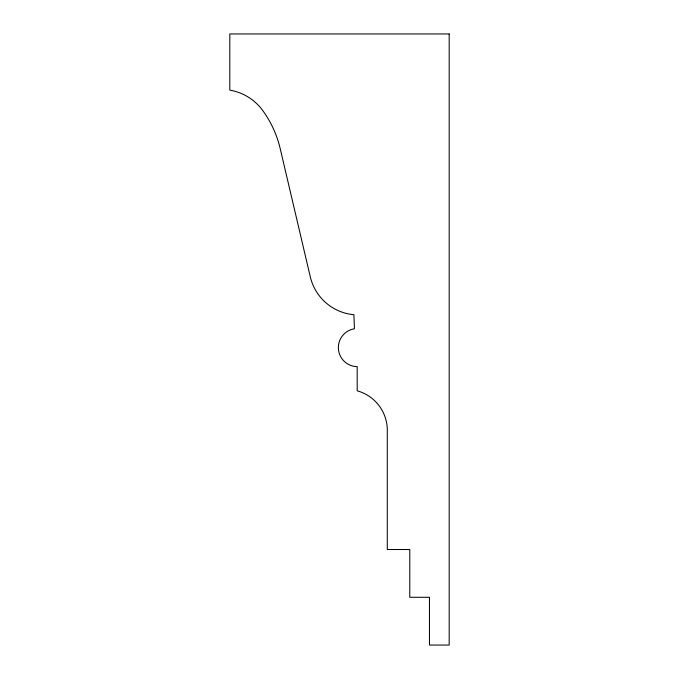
<?xml version="1.0" encoding="UTF-8"?>
<svg xmlns="http://www.w3.org/2000/svg" width="679" height="679" viewBox="0 0 679 679"><rect width="100%" height="100%" fill="white"/><g stroke="black" fill="none" stroke-linecap="round" stroke-linejoin="round"><path stroke-width="1.02" d="M449.184 33.95L229.816 33.95L229.816 90.146A51.086 51.086 0 0 1 262.68 110.456A106.23 106.23 0 0 1 280.266 148.888L310.311 276.905A49.253 49.253 0 0 0 353.903 314.7L354.446 328.763A19.063 19.063 0 0 0 338.414 348.964A19.063 19.063 0 0 0 357.196 366.643L357.196 390.807A41.063 41.063 0 0 1 387.285 428.704L387.285 549.523L409.785 549.523L409.785 597.282L429.468 597.282L429.468 645.05L449.184 645.05L449.184 33.95"/></g></svg>
